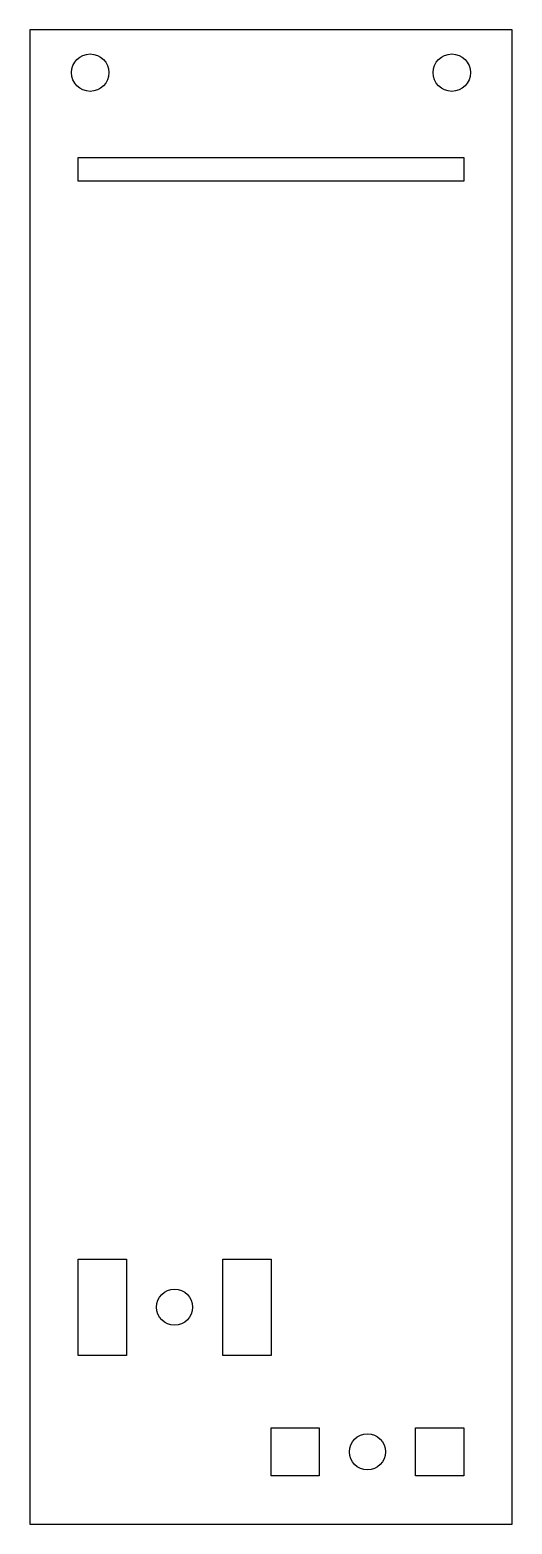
# Model space of a CAD drawing. Header units: millimetres. Extents: x 0 to 40, y 0 to 124.
import ezdxf

# ---------------------------------------------------------------- set-up
doc = ezdxf.new("R2010")
doc.units = ezdxf.units.MM

msp = doc.modelspace()

# ---------------------------------------------------------------- linework, layer by layer
for points in [[(0, 124), (0, 0), (40, 0), (40, 124)], [(4, 113.4), (36, 113.4), (36, 111.45), (4, 111.45)], [(4, 14), (4, 22), (8, 22), (8, 14)], [(20, 22), (20, 14), (16, 14), (16, 22)], [(24, 8), (24, 4), (20, 4), (20, 8)], [(32, 8), (36, 8), (36, 4), (32, 4)]]:
    msp.add_lwpolyline(points, close=True)
for centre, radius in [((5, 120.45), 1.55), ((35, 120.45), 1.55), ((12, 18), 1.5), ((28, 6), 1.5)]:
    msp.add_circle(centre, radius)

doc.saveas('drawing.dxf')
